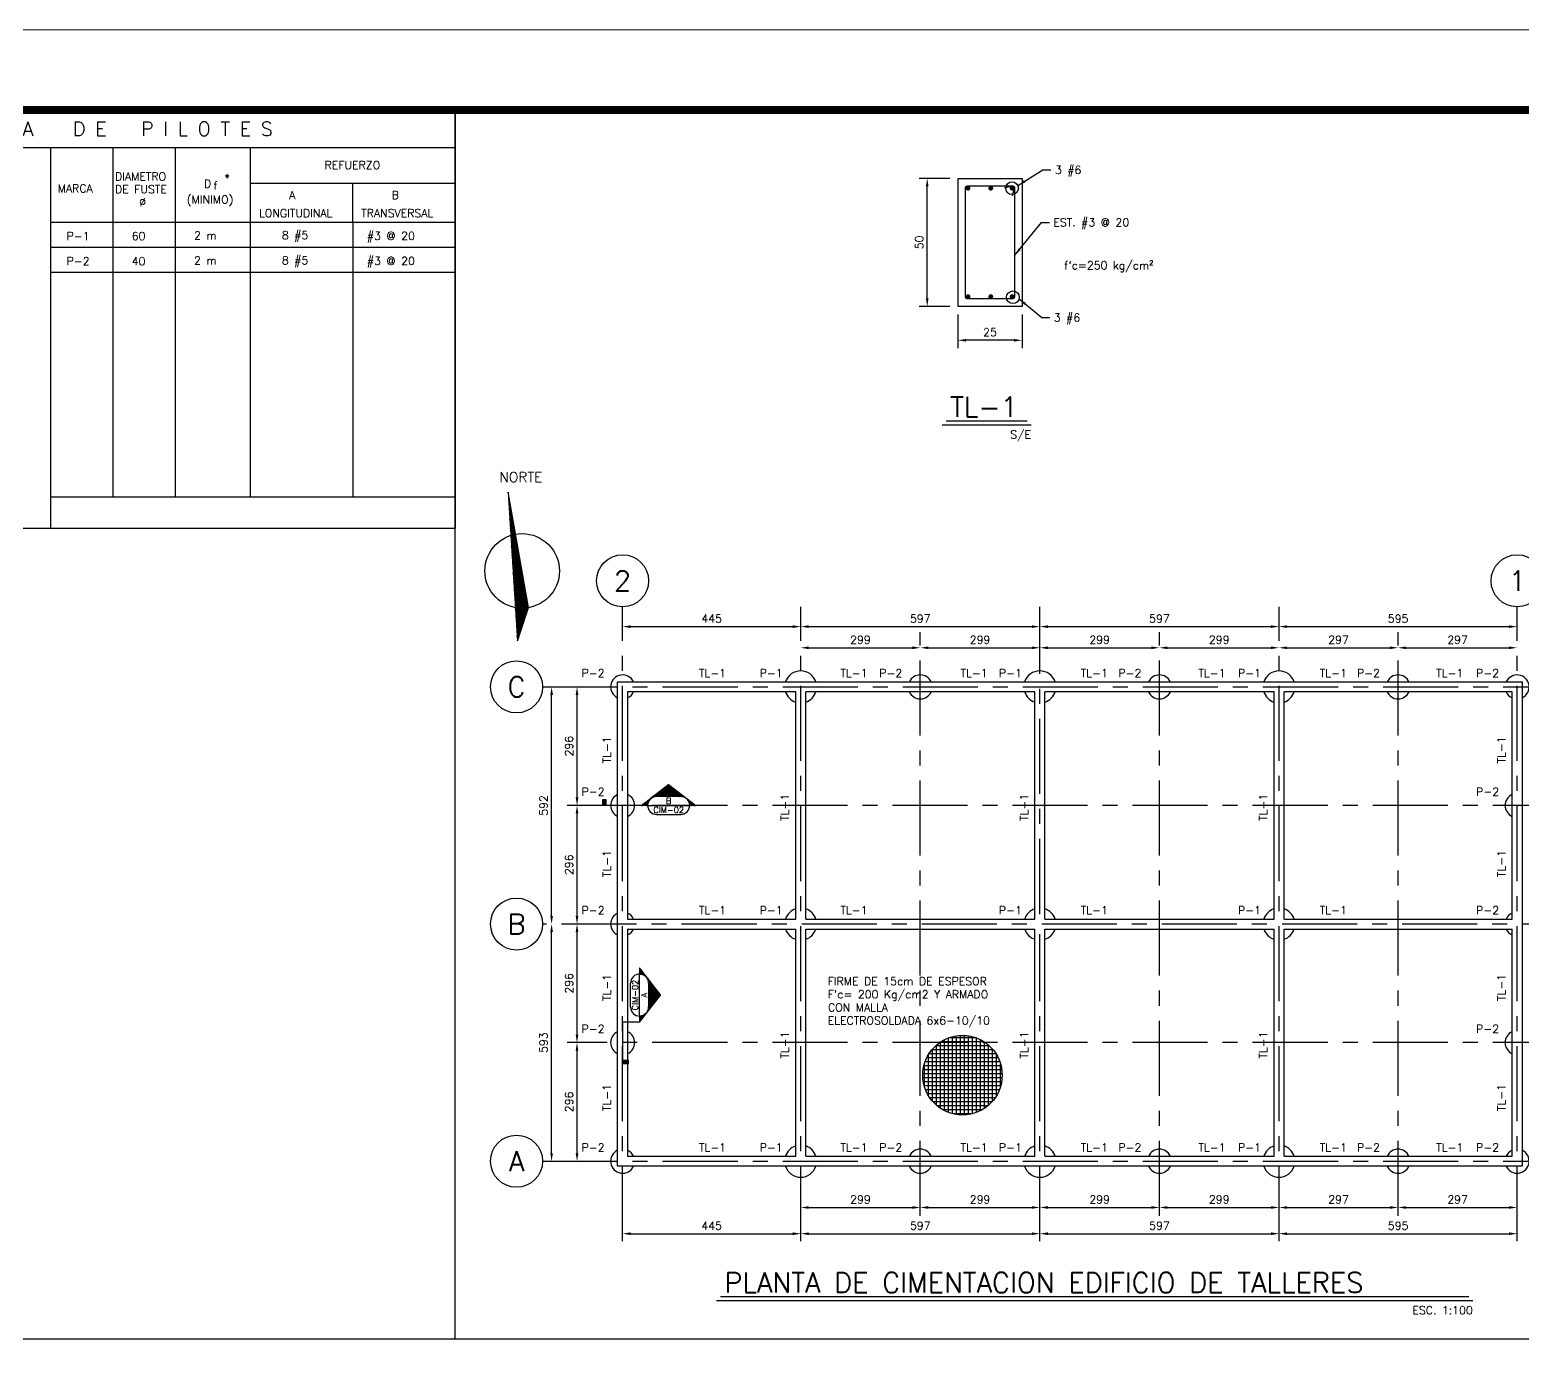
# Model space of a CAD drawing. Header units: inches. Extents: x 86960 to 403024, y -4000 to 57000.
# Drawn here: x 238325 to 275610, y 24164 to 57000 of the extents above; entities that cross this region are included whole.
import ezdxf
from ezdxf.enums import TextEntityAlignment as Align

# ---------------------------------------------------------------- set-up
doc = ezdxf.new("R2010")
doc.units = ezdxf.units.IN
doc.header["$LTSCALE"] = 1500
doc.header["$MEASUREMENT"] = 0
doc.linetypes.add('CENTER', pattern=[2, 1.25, -0.25, 0.25, -0.25])
doc.layers.get('Defpoints').update_dxf_attribs({"true_color": 0xffffff})
for name, color, linetype in [('1', 7, 'Continuous'), ('3', 3, 'Continuous'), ('4', 4, 'CENTER'), ('5', 7, 'Continuous'), ('6', 7, 'Continuous'), ('8', 1, 'Continuous')]:
    doc.layers.add(name, color=color, linetype=linetype)
doc.layers.add('cambios', color=242, linetype='Continuous', lineweight=60, true_color=0xe00631)
doc.styles.add('ROMANS', font='ROMANS.shx', dxfattribs={"height": 200})
doc.dimstyles.get("Standard").update_dxf_attribs({"dimtxt": 0.18, "dimasz": 0.18, "dimexe": 0.18, "dimexo": 0.0625, "dimgap": 0.09, "dimtad": 0, "dimtih": 1, "dimtoh": 1, "dimdec": 4, "dimzin": 0, "dimdsep": 46, "dimtxsty": 'Standard', "dimcen": 0.09, "dimadec": 0, "dimazin": 0, "dimtfac": 1, "dimtdec": 4, "dimtofl": 0, "dimtmove": 0, "dimatfit": 3, "dimfxl": 1, "dimtolj": 1, "dimtzin": 0, "dimarcsym": 0})

# ---------------------------------------------------------------- blocks, each defined once
blk = doc.blocks.new('*D124')
at = {"layer": '5', "color": 0, "lineweight": -2, "transparency": 16777216}
blk.add_line((253335, 42090), (257385, 42090), dxfattribs=at)
at = {"layer": '5', "color": 0, "transparency": 16777216}
for points in [[(253335, 42124), (253335, 42057), (253135, 42090)], [(257385, 42124), (257385, 42057), (257585, 42090)]]:
    blk.add_solid(points, dxfattribs=at)
at = {"layer": 'Defpoints', "color": 0, "transparency": 16777216}
for p in [(253135, 42090), (257585, 42090), (257585, 42090)]:
    blk.add_point(p, dxfattribs=at)
at = {"layer": '5', "color": 0, "transparency": 16777216, "insert": (255360, 42290), "char_height": 200, "attachment_point": 5, "style": 'ROMANS'}
blk.add_mtext('\\A1;445', dxfattribs=at)
blk = doc.blocks.new('*D125')
at = {"layer": '5', "color": 0, "lineweight": -2, "transparency": 16777216}
blk.add_line((257785, 42090), (263360, 42090), dxfattribs=at)
at = {"layer": '5', "color": 0, "transparency": 16777216}
for points in [[(257785, 42124), (257785, 42057), (257585, 42090)], [(263360, 42124), (263360, 42057), (263560, 42090)]]:
    blk.add_solid(points, dxfattribs=at)
at = {"layer": 'Defpoints', "color": 0, "transparency": 16777216}
for p in [(257585, 42090), (263560, 42090), (263560, 42090)]:
    blk.add_point(p, dxfattribs=at)
at = {"layer": '5', "color": 0, "transparency": 16777216, "insert": (260572, 42290), "char_height": 200, "attachment_point": 5, "style": 'ROMANS'}
blk.add_mtext('\\A1;597', dxfattribs=at)
blk = doc.blocks.new('*D126')
at = {"layer": '5', "color": 0, "lineweight": -2, "transparency": 16777216}
blk.add_line((263760, 42090), (269335, 42090), dxfattribs=at)
at = {"layer": '5', "color": 0, "transparency": 16777216}
for points in [[(263760, 42124), (263760, 42057), (263560, 42090)], [(269335, 42124), (269335, 42057), (269535, 42090)]]:
    blk.add_solid(points, dxfattribs=at)
at = {"layer": 'Defpoints', "color": 0, "transparency": 16777216}
for p in [(263560, 42090), (269535, 42090), (269535, 42090)]:
    blk.add_point(p, dxfattribs=at)
at = {"layer": '5', "color": 0, "transparency": 16777216, "insert": (266547, 42290), "char_height": 200, "attachment_point": 5, "style": 'ROMANS'}
blk.add_mtext('\\A1;597', dxfattribs=at)
blk = doc.blocks.new('*D127')
at = {"layer": '5', "color": 0, "lineweight": -2, "transparency": 16777216}
blk.add_line((269735, 42090), (275285, 42090), dxfattribs=at)
at = {"layer": '5', "color": 0, "transparency": 16777216}
for points in [[(269735, 42124), (269735, 42057), (269535, 42090)], [(275285, 42124), (275285, 42057), (275485, 42090)]]:
    blk.add_solid(points, dxfattribs=at)
at = {"layer": 'Defpoints', "color": 0, "transparency": 16777216}
for p in [(269535, 42090), (275485, 42090), (275485, 42090)]:
    blk.add_point(p, dxfattribs=at)
at = {"layer": '5', "color": 0, "transparency": 16777216, "insert": (272510, 42290), "char_height": 200, "attachment_point": 5, "style": 'ROMANS'}
blk.add_mtext('\\A1;595', dxfattribs=at)
blk = doc.blocks.new('*D130')
at = {"layer": '5', "color": 0, "lineweight": -2, "transparency": 16777216}
blk.add_line((253335, 26924), (257385, 26924), dxfattribs=at)
at = {"layer": '5', "color": 0, "transparency": 16777216}
for points in [[(253335, 26957), (253335, 26890), (253135, 26924)], [(257385, 26957), (257385, 26890), (257585, 26924)]]:
    blk.add_solid(points, dxfattribs=at)
at = {"layer": 'Defpoints', "color": 0, "transparency": 16777216}
for p in [(253135, 26924), (257585, 26924), (257585, 26924)]:
    blk.add_point(p, dxfattribs=at)
at = {"layer": '5', "color": 0, "transparency": 16777216, "insert": (255360, 27124), "char_height": 200, "attachment_point": 5, "style": 'ROMANS'}
blk.add_mtext('\\A1;445', dxfattribs=at)
blk = doc.blocks.new('*D131')
at = {"layer": '5', "color": 0, "lineweight": -2, "transparency": 16777216}
blk.add_line((257785, 26924), (263360, 26924), dxfattribs=at)
at = {"layer": '5', "color": 0, "transparency": 16777216}
for points in [[(257785, 26957), (257785, 26890), (257585, 26924)], [(263360, 26957), (263360, 26890), (263560, 26924)]]:
    blk.add_solid(points, dxfattribs=at)
at = {"layer": 'Defpoints', "color": 0, "transparency": 16777216}
for p in [(257585, 26924), (263560, 26924), (263560, 26924)]:
    blk.add_point(p, dxfattribs=at)
at = {"layer": '5', "color": 0, "transparency": 16777216, "insert": (260572, 27124), "char_height": 200, "attachment_point": 5, "style": 'ROMANS'}
blk.add_mtext('\\A1;597', dxfattribs=at)
blk = doc.blocks.new('*D132')
at = {"layer": '5', "color": 0, "lineweight": -2, "transparency": 16777216}
blk.add_line((263760, 26924), (269335, 26924), dxfattribs=at)
at = {"layer": '5', "color": 0, "transparency": 16777216}
for points in [[(263760, 26957), (263760, 26890), (263560, 26924)], [(269335, 26957), (269335, 26890), (269535, 26924)]]:
    blk.add_solid(points, dxfattribs=at)
at = {"layer": 'Defpoints', "color": 0, "transparency": 16777216}
for p in [(263560, 26924), (269535, 26924), (269535, 26924)]:
    blk.add_point(p, dxfattribs=at)
at = {"layer": '5', "color": 0, "transparency": 16777216, "insert": (266547, 27124), "char_height": 200, "attachment_point": 5, "style": 'ROMANS'}
blk.add_mtext('\\A1;597', dxfattribs=at)
blk = doc.blocks.new('*D133')
at = {"layer": '5', "color": 0, "lineweight": -2, "transparency": 16777216}
blk.add_line((269735, 26924), (275285, 26924), dxfattribs=at)
at = {"layer": '5', "color": 0, "transparency": 16777216}
for points in [[(269735, 26957), (269735, 26890), (269535, 26924)], [(275285, 26957), (275285, 26890), (275485, 26924)]]:
    blk.add_solid(points, dxfattribs=at)
at = {"layer": 'Defpoints', "color": 0, "transparency": 16777216}
for p in [(269535, 26924), (275485, 26924), (275485, 26924)]:
    blk.add_point(p, dxfattribs=at)
at = {"layer": '5', "color": 0, "transparency": 16777216, "insert": (272510, 27124), "char_height": 200, "attachment_point": 5, "style": 'ROMANS'}
blk.add_mtext('\\A1;595', dxfattribs=at)
blk = doc.blocks.new('*D134')
at = {"layer": '5', "color": 0, "lineweight": -2, "transparency": 16777216}
blk.add_line((251361, 28935), (251361, 34460), dxfattribs=at)
at = {"layer": '5', "color": 0, "transparency": 16777216}
for points in [[(251328, 34460), (251394, 34460), (251361, 34660)], [(251328, 28935), (251394, 28935), (251361, 28735)]]:
    blk.add_solid(points, dxfattribs=at)
at = {"layer": 'Defpoints', "color": 0, "transparency": 16777216}
for p in [(251361, 34660), (251361, 34660), (251361, 28735)]:
    blk.add_point(p, dxfattribs=at)
at = {"layer": '5', "color": 0, "transparency": 16777216, "insert": (251161, 31697), "char_height": 200, "attachment_point": 5, "rotation": 90, "style": 'ROMANS'}
blk.add_mtext('\\A1;593', dxfattribs=at)
blk = doc.blocks.new('*D135')
at = {"layer": '5', "color": 0, "lineweight": -2, "transparency": 16777216}
blk.add_line((251361, 34860), (251361, 40385), dxfattribs=at)
at = {"layer": '5', "color": 0, "transparency": 16777216}
for points in [[(251328, 40385), (251394, 40385), (251361, 40585)], [(251328, 34860), (251394, 34860), (251361, 34660)]]:
    blk.add_solid(points, dxfattribs=at)
at = {"layer": 'Defpoints', "color": 0, "transparency": 16777216}
for p in [(251361, 40585), (251361, 40585), (251361, 34660)]:
    blk.add_point(p, dxfattribs=at)
at = {"layer": '5', "color": 0, "transparency": 16777216, "insert": (251161, 37622), "char_height": 200, "attachment_point": 5, "rotation": 90, "style": 'ROMANS'}
blk.add_mtext('\\A1;592', dxfattribs=at)
blk = doc.blocks.new('*D136')
at = {"layer": '5', "color": 0, "lineweight": -2, "transparency": 16777216}
blk.add_line((251996, 28935), (251996, 31497), dxfattribs=at)
at = {"layer": '5', "color": 0, "transparency": 16777216}
for points in [[(251962, 31497), (252029, 31497), (251996, 31697)], [(251962, 28935), (252029, 28935), (251996, 28735)]]:
    blk.add_solid(points, dxfattribs=at)
at = {"layer": 'Defpoints', "color": 0, "transparency": 16777216}
for p in [(251996, 31697), (251996, 31697), (251996, 28735)]:
    blk.add_point(p, dxfattribs=at)
at = {"layer": '5', "color": 0, "transparency": 16777216, "insert": (251796, 30216), "char_height": 200, "attachment_point": 5, "rotation": 90, "style": 'ROMANS'}
blk.add_mtext('\\A1;296', dxfattribs=at)
blk = doc.blocks.new('*D137')
at = {"layer": '5', "color": 0, "lineweight": -2, "transparency": 16777216}
blk.add_line((251996, 31897), (251996, 34460), dxfattribs=at)
at = {"layer": '5', "color": 0, "transparency": 16777216}
for points in [[(251962, 34460), (252029, 34460), (251996, 34660)], [(251962, 31897), (252029, 31897), (251996, 31697)]]:
    blk.add_solid(points, dxfattribs=at)
at = {"layer": 'Defpoints', "color": 0, "transparency": 16777216}
for p in [(251996, 34660), (251996, 34660), (251996, 31697)]:
    blk.add_point(p, dxfattribs=at)
at = {"layer": '5', "color": 0, "transparency": 16777216, "insert": (251796, 33179), "char_height": 200, "attachment_point": 5, "rotation": 90, "style": 'ROMANS'}
blk.add_mtext('\\A1;296', dxfattribs=at)
blk = doc.blocks.new('*D138')
at = {"layer": '5', "color": 0, "lineweight": -2, "transparency": 16777216}
blk.add_line((251996, 34860), (251996, 37422), dxfattribs=at)
at = {"layer": '5', "color": 0, "transparency": 16777216}
for points in [[(251962, 37422), (252029, 37422), (251996, 37622)], [(251962, 34860), (252029, 34860), (251996, 34660)]]:
    blk.add_solid(points, dxfattribs=at)
at = {"layer": 'Defpoints', "color": 0, "transparency": 16777216}
for p in [(251996, 37622), (251996, 37622), (251996, 34660)]:
    blk.add_point(p, dxfattribs=at)
at = {"layer": '5', "color": 0, "transparency": 16777216, "insert": (251796, 36141), "char_height": 200, "attachment_point": 5, "rotation": 90, "style": 'ROMANS'}
blk.add_mtext('\\A1;296', dxfattribs=at)
blk = doc.blocks.new('*D139')
at = {"layer": '5', "color": 0, "lineweight": -2, "transparency": 16777216}
blk.add_line((251996, 37822), (251996, 40385), dxfattribs=at)
at = {"layer": '5', "color": 0, "transparency": 16777216}
for points in [[(251962, 40385), (252029, 40385), (251996, 40585)], [(251962, 37822), (252029, 37822), (251996, 37622)]]:
    blk.add_solid(points, dxfattribs=at)
at = {"layer": 'Defpoints', "color": 0, "transparency": 16777216}
for p in [(251996, 40585), (251996, 40585), (251996, 37622)]:
    blk.add_point(p, dxfattribs=at)
at = {"layer": '5', "color": 0, "transparency": 16777216, "insert": (251796, 39104), "char_height": 200, "attachment_point": 5, "rotation": 90, "style": 'ROMANS'}
blk.add_mtext('\\A1;296', dxfattribs=at)
blk = doc.blocks.new('*D144')
at = {"layer": '5', "color": 0, "lineweight": -2, "transparency": 16777216}
blk.add_line((257785, 41562), (260372, 41562), dxfattribs=at)
at = {"layer": '5', "color": 0, "transparency": 16777216}
for points in [[(257785, 41595), (257785, 41529), (257585, 41562)], [(260372, 41595), (260372, 41529), (260572, 41562)]]:
    blk.add_solid(points, dxfattribs=at)
at = {"layer": 'Defpoints', "color": 0, "transparency": 16777216}
for p in [(257585, 41562), (260572, 41562), (260572, 41562)]:
    blk.add_point(p, dxfattribs=at)
at = {"layer": '5', "color": 0, "transparency": 16777216, "insert": (259078, 41762), "char_height": 200, "attachment_point": 5, "style": 'ROMANS'}
blk.add_mtext('\\A1;299', dxfattribs=at)
blk = doc.blocks.new('*D145')
at = {"layer": '5', "color": 0, "lineweight": -2, "transparency": 16777216}
blk.add_line((260772, 41562), (263360, 41562), dxfattribs=at)
at = {"layer": '5', "color": 0, "transparency": 16777216}
for points in [[(260772, 41595), (260772, 41529), (260572, 41562)], [(263360, 41595), (263360, 41529), (263560, 41562)]]:
    blk.add_solid(points, dxfattribs=at)
at = {"layer": 'Defpoints', "color": 0, "transparency": 16777216}
for p in [(260572, 41562), (263560, 41562), (263560, 41562)]:
    blk.add_point(p, dxfattribs=at)
at = {"layer": '5', "color": 0, "transparency": 16777216, "insert": (262066, 41762), "char_height": 200, "attachment_point": 5, "style": 'ROMANS'}
blk.add_mtext('\\A1;299', dxfattribs=at)
blk = doc.blocks.new('*D146')
at = {"layer": '5', "color": 0, "lineweight": -2, "transparency": 16777216}
blk.add_line((263760, 41562), (266347, 41562), dxfattribs=at)
at = {"layer": '5', "color": 0, "transparency": 16777216}
for points in [[(263760, 41595), (263760, 41529), (263560, 41562)], [(266347, 41595), (266347, 41529), (266547, 41562)]]:
    blk.add_solid(points, dxfattribs=at)
at = {"layer": 'Defpoints', "color": 0, "transparency": 16777216}
for p in [(263560, 41562), (266547, 41562), (266547, 41562)]:
    blk.add_point(p, dxfattribs=at)
at = {"layer": '5', "color": 0, "transparency": 16777216, "insert": (265053, 41762), "char_height": 200, "attachment_point": 5, "style": 'ROMANS'}
blk.add_mtext('\\A1;299', dxfattribs=at)
blk = doc.blocks.new('*D147')
at = {"layer": '5', "color": 0, "lineweight": -2, "transparency": 16777216}
blk.add_line((266747, 41562), (269335, 41562), dxfattribs=at)
at = {"layer": '5', "color": 0, "transparency": 16777216}
for points in [[(266747, 41595), (266747, 41529), (266547, 41562)], [(269335, 41595), (269335, 41529), (269535, 41562)]]:
    blk.add_solid(points, dxfattribs=at)
at = {"layer": 'Defpoints', "color": 0, "transparency": 16777216}
for p in [(266547, 41562), (269535, 41562), (269535, 41562)]:
    blk.add_point(p, dxfattribs=at)
at = {"layer": '5', "color": 0, "transparency": 16777216, "insert": (268041, 41762), "char_height": 200, "attachment_point": 5, "style": 'ROMANS'}
blk.add_mtext('\\A1;299', dxfattribs=at)
blk = doc.blocks.new('*D148')
at = {"layer": '5', "color": 0, "lineweight": -2, "transparency": 16777216}
blk.add_line((269735, 41562), (272310, 41562), dxfattribs=at)
at = {"layer": '5', "color": 0, "transparency": 16777216}
for points in [[(269735, 41595), (269735, 41529), (269535, 41562)], [(272310, 41595), (272310, 41529), (272510, 41562)]]:
    blk.add_solid(points, dxfattribs=at)
at = {"layer": 'Defpoints', "color": 0, "transparency": 16777216}
for p in [(269535, 41562), (272510, 41562), (272510, 41562)]:
    blk.add_point(p, dxfattribs=at)
at = {"layer": '5', "color": 0, "transparency": 16777216, "insert": (271022, 41762), "char_height": 200, "attachment_point": 5, "style": 'ROMANS'}
blk.add_mtext('\\A1;297', dxfattribs=at)
blk = doc.blocks.new('*D149')
at = {"layer": '5', "color": 0, "lineweight": -2, "transparency": 16777216}
blk.add_line((272710, 41562), (275285, 41562), dxfattribs=at)
at = {"layer": '5', "color": 0, "transparency": 16777216}
for points in [[(272710, 41595), (272710, 41529), (272510, 41562)], [(275285, 41595), (275285, 41529), (275485, 41562)]]:
    blk.add_solid(points, dxfattribs=at)
at = {"layer": 'Defpoints', "color": 0, "transparency": 16777216}
for p in [(272510, 41562), (275485, 41562), (275485, 41562)]:
    blk.add_point(p, dxfattribs=at)
at = {"layer": '5', "color": 0, "transparency": 16777216, "insert": (273997, 41762), "char_height": 200, "attachment_point": 5, "style": 'ROMANS'}
blk.add_mtext('\\A1;297', dxfattribs=at)
blk = doc.blocks.new('*D150')
at = {"layer": '5', "color": 0, "lineweight": -2, "transparency": 16777216}
blk.add_line((257785, 27579), (260372, 27579), dxfattribs=at)
at = {"layer": '5', "color": 0, "transparency": 16777216}
for points in [[(257785, 27612), (257785, 27545), (257585, 27579)], [(260372, 27612), (260372, 27545), (260572, 27579)]]:
    blk.add_solid(points, dxfattribs=at)
at = {"layer": 'Defpoints', "color": 0, "transparency": 16777216}
for p in [(257585, 27579), (260572, 27579), (260572, 27579)]:
    blk.add_point(p, dxfattribs=at)
at = {"layer": '5', "color": 0, "transparency": 16777216, "insert": (259078, 27779), "char_height": 200, "attachment_point": 5, "style": 'ROMANS'}
blk.add_mtext('\\A1;299', dxfattribs=at)
blk = doc.blocks.new('*D151')
at = {"layer": '5', "color": 0, "lineweight": -2, "transparency": 16777216}
blk.add_line((260772, 27579), (263360, 27579), dxfattribs=at)
at = {"layer": '5', "color": 0, "transparency": 16777216}
for points in [[(260772, 27612), (260772, 27545), (260572, 27579)], [(263360, 27612), (263360, 27545), (263560, 27579)]]:
    blk.add_solid(points, dxfattribs=at)
at = {"layer": 'Defpoints', "color": 0, "transparency": 16777216}
for p in [(260572, 27579), (263560, 27579), (263560, 27579)]:
    blk.add_point(p, dxfattribs=at)
at = {"layer": '5', "color": 0, "transparency": 16777216, "insert": (262066, 27779), "char_height": 200, "attachment_point": 5, "style": 'ROMANS'}
blk.add_mtext('\\A1;299', dxfattribs=at)
blk = doc.blocks.new('*D152')
at = {"layer": '5', "color": 0, "lineweight": -2, "transparency": 16777216}
blk.add_line((263760, 27579), (266347, 27579), dxfattribs=at)
at = {"layer": '5', "color": 0, "transparency": 16777216}
for points in [[(263760, 27612), (263760, 27545), (263560, 27579)], [(266347, 27612), (266347, 27545), (266547, 27579)]]:
    blk.add_solid(points, dxfattribs=at)
at = {"layer": 'Defpoints', "color": 0, "transparency": 16777216}
for p in [(263560, 27579), (266547, 27579), (266547, 27579)]:
    blk.add_point(p, dxfattribs=at)
at = {"layer": '5', "color": 0, "transparency": 16777216, "insert": (265053, 27779), "char_height": 200, "attachment_point": 5, "style": 'ROMANS'}
blk.add_mtext('\\A1;299', dxfattribs=at)
blk = doc.blocks.new('*D153')
at = {"layer": '5', "color": 0, "lineweight": -2, "transparency": 16777216}
blk.add_line((266747, 27579), (269335, 27579), dxfattribs=at)
at = {"layer": '5', "color": 0, "transparency": 16777216}
for points in [[(266747, 27612), (266747, 27545), (266547, 27579)], [(269335, 27612), (269335, 27545), (269535, 27579)]]:
    blk.add_solid(points, dxfattribs=at)
at = {"layer": 'Defpoints', "color": 0, "transparency": 16777216}
for p in [(266547, 27579), (269535, 27579), (269535, 27579)]:
    blk.add_point(p, dxfattribs=at)
at = {"layer": '5', "color": 0, "transparency": 16777216, "insert": (268041, 27779), "char_height": 200, "attachment_point": 5, "style": 'ROMANS'}
blk.add_mtext('\\A1;299', dxfattribs=at)
blk = doc.blocks.new('*D154')
at = {"layer": '5', "color": 0, "lineweight": -2, "transparency": 16777216}
blk.add_line((269735, 27579), (272310, 27579), dxfattribs=at)
at = {"layer": '5', "color": 0, "transparency": 16777216}
for points in [[(269735, 27612), (269735, 27545), (269535, 27579)], [(272310, 27612), (272310, 27545), (272510, 27579)]]:
    blk.add_solid(points, dxfattribs=at)
at = {"layer": 'Defpoints', "color": 0, "transparency": 16777216}
for p in [(269535, 27579), (272510, 27579), (272510, 27579)]:
    blk.add_point(p, dxfattribs=at)
at = {"layer": '5', "color": 0, "transparency": 16777216, "insert": (271022, 27779), "char_height": 200, "attachment_point": 5, "style": 'ROMANS'}
blk.add_mtext('\\A1;297', dxfattribs=at)
blk = doc.blocks.new('*D155')
at = {"layer": '5', "color": 0, "lineweight": -2, "transparency": 16777216}
blk.add_line((272710, 27579), (275285, 27579), dxfattribs=at)
at = {"layer": '5', "color": 0, "transparency": 16777216}
for points in [[(272710, 27612), (272710, 27545), (272510, 27579)], [(275285, 27612), (275285, 27545), (275485, 27579)]]:
    blk.add_solid(points, dxfattribs=at)
at = {"layer": 'Defpoints', "color": 0, "transparency": 16777216}
for p in [(272510, 27579), (275485, 27579), (275485, 27579)]:
    blk.add_point(p, dxfattribs=at)
at = {"layer": '5', "color": 0, "transparency": 16777216, "insert": (273997, 27779), "char_height": 200, "attachment_point": 5, "style": 'ROMANS'}
blk.add_mtext('\\A1;297', dxfattribs=at)
blk = doc.blocks.new('*X70')
at = {"color": 0}
for p, q in [((29683, 27986), (29906, 28209)), ((29693, 27978), (29994, 28279)), ((29002, 27358), (29643, 27999)), ((29009, 27348), (29664, 28003)), ((29017, 27338), (29674, 27995)), ((29026, 27329), (29683, 27986)), ((29034, 27319), (29693, 27978)), ((29664, 28003), (29730, 28069)), ((29674, 27995), (29818, 28139)), ((28980, 27389), (29379, 27788)), ((28987, 27378), (29467, 27858)), ((28994, 27368), (29555, 27928)), ((28966, 27411), (29204, 27648)), ((28973, 27400), (29291, 27718)), ((28715, 27212), (28940, 27437)), ((28740, 27220), (28954, 27434)), ((28765, 27228), (28960, 27422)), ((28791, 27235), (28966, 27411)), ((28954, 27434), (29028, 27508)), ((28960, 27422), (29116, 27578)), ((28639, 27190), (28677, 27227)), ((28664, 27197), (28764, 27297)), ((28690, 27205), (28852, 27367)), ((28816, 27243), (28973, 27400)), ((28841, 27250), (28980, 27389)), ((28867, 27258), (28987, 27378)), ((28892, 27265), (28994, 27368)), ((28917, 27273), (29002, 27358)), ((28942, 27281), (29009, 27348)), ((28968, 27288), (29017, 27338)), ((28993, 27296), (29026, 27329)), ((29018, 27303), (29034, 27319))]:
    blk.add_line(p, q, dxfattribs=at)
blk = doc.blocks.new('*D156')
at = {"layer": '5', "color": 0, "lineweight": -2, "transparency": 16777216}
for p, q in [((261514, 49890), (261514, 49045)), ((263114, 49890), (263114, 49045)), ((262914, 49245), (261714, 49245))]:
    blk.add_line(p, q, dxfattribs=at)
at = {"layer": '5', "color": 0, "transparency": 16777216}
for points in [[(261714, 49278), (261714, 49211), (261514, 49245)], [(262914, 49278), (262914, 49211), (263114, 49245)]]:
    blk.add_solid(points, dxfattribs=at)
at = {"layer": 'Defpoints', "color": 0, "transparency": 16777216}
for p in [(261514, 50090), (263114, 50090), (261514, 49245)]:
    blk.add_point(p, dxfattribs=at)
at = {"layer": '5', "color": 0, "transparency": 16777216, "insert": (262314, 49445), "char_height": 200, "attachment_point": 5, "style": 'ROMANS'}
blk.add_mtext('\\A1;25', dxfattribs=at)
blk = doc.blocks.new('*D157')
at = {"layer": '5', "color": 0, "lineweight": -2, "transparency": 16777216}
for p, q in [((261314, 53290), (260546, 53290)), ((260746, 50290), (260746, 53090)), ((261314, 50090), (260546, 50090))]:
    blk.add_line(p, q, dxfattribs=at)
at = {"layer": '5', "color": 0, "transparency": 16777216}
for points in [[(260712, 53090), (260779, 53090), (260746, 53290)], [(260712, 50290), (260779, 50290), (260746, 50090)]]:
    blk.add_solid(points, dxfattribs=at)
at = {"layer": 'Defpoints', "color": 0, "transparency": 16777216}
for p in [(260746, 53290), (261514, 53290), (261514, 50090)]:
    blk.add_point(p, dxfattribs=at)
at = {"layer": '5', "color": 0, "transparency": 16777216, "insert": (260546, 51690), "char_height": 200, "attachment_point": 5, "rotation": 90, "style": 'ROMANS'}
blk.add_mtext('\\A1;50', dxfattribs=at)

msp = doc.modelspace()

# ---------------------------------------------------------------- hatches: boundary and pattern name
at = {"layer": '6'}
h = msp.add_hatch(dxfattribs=at)
h.set_pattern_fill('ANSI31', color=256, scale=2, style=0)
h.set_pattern_definition([(45, (242662.9274, 140.20248), (-0.1767766953, 0.1767766953), [])])
edge = h.paths.add_edge_path()
edge.add_line((254585.47, 37847.38), (253985.47, 37847.38))
edge.add_arc((253985.47, 37622.38), 225, 90, 180)
edge.add_line((253760.47, 37622.38), (253610.47, 37622.38))
edge.add_line((253610.47, 37622.38), (254285.47, 38147.38))
edge.add_line((254285.47, 38147.38), (254960.47, 37622.38))
edge.add_line((254960.47, 37622.38), (254810.47, 37622.38))
edge.add_arc((254585.47, 37622.38), 225, 0, 90)
h = msp.add_hatch(dxfattribs=at)
h.set_pattern_fill('ANSI31', color=256, scale=2, style=0)
h.set_pattern_definition([(135, (263861.96994, -15283.8605), (0.1767766953, 0.1767766953), [])])
edge = h.paths.add_edge_path()
edge.add_line((253784.16, 33184.25), (253784.16, 32584.25))
edge.add_arc((253559.16, 32584.25), 225, 270, 360, ccw=False)
edge.add_line((253559.16, 32359.25), (253559.16, 32209.25))
edge.add_line((253559.16, 32209.25), (254084.16, 32884.25))
edge.add_line((254084.16, 32884.25), (253559.16, 33559.25))
edge.add_line((253559.16, 33559.25), (253559.16, 33409.25))
edge.add_arc((253559.16, 33184.25), 225, 0, 90, ccw=False)

# ---------------------------------------------------------------- linework, layer by layer
at = {"const_width": 198}
msp.add_lwpolyline([(205453.68, -1999.97), (292453.68, -1999.97), (292453.68, 55000.03), (205453.68, 55000.03)], close=True, dxfattribs=at)
at = {"layer": '1', "color": 6}
for p, q in [((248953.68, 24298.34), (248953.68, 55000.03)), ((205453.68, 24298.34), (292347.21, 24298.34))]:
    msp.add_line(p, q, dxfattribs=at)
at = {"layer": '3'}
for p, q in [((253009.63, 40709.88), (275609.63, 40709.88)), ((253009.63, 28609.88), (253009.63, 40709.88)), ((275609.63, 40709.88), (275609.63, 28609.88)), ((253259.63, 40459.88), (253259.63, 34784.88)), ((257459.63, 40459.88), (253259.63, 40459.88)), ((257459.63, 34784.88), (257459.63, 40459.88)), ((257709.63, 34784.88), (257709.63, 40459.88)), ((263434.63, 40459.88), (257709.63, 40459.88)), ((263434.63, 34784.88), (263434.63, 40459.88)), ((263684.63, 34784.88), (263684.63, 40459.88)), ((269409.63, 40459.88), (263684.63, 40459.88)), ((269409.63, 34784.88), (269409.63, 40459.88)), ((269659.63, 34784.88), (269659.63, 40459.88)), ((275359.63, 40459.88), (269659.63, 40459.88)), ((275359.63, 34784.88), (275359.63, 40459.88)), ((253259.63, 34784.88), (257459.63, 34784.88)), ((257709.63, 34784.88), (263434.63, 34784.88)), ((263684.63, 34784.88), (269409.63, 34784.88)), ((269659.63, 34784.88), (275359.63, 34784.88)), ((253259.63, 34534.88), (253259.63, 28859.88)), ((253259.63, 34534.88), (257459.63, 34534.88)), ((257459.63, 28859.88), (257459.63, 34534.88)), ((257709.63, 28859.88), (257709.63, 34534.88)), ((257709.63, 34534.88), (263434.63, 34534.88)), ((263434.63, 28859.88), (263434.63, 34534.88)), ((263684.63, 28859.88), (263684.63, 34534.88)), ((263684.63, 34534.88), (269409.63, 34534.88)), ((269409.63, 28859.88), (269409.63, 34534.88)), ((269659.63, 28859.88), (269659.63, 34534.88)), ((269659.63, 34534.88), (275359.63, 34534.88)), ((275359.63, 28859.88), (275359.63, 34534.88)), ((253259.63, 28859.88), (257459.63, 28859.88)), ((257709.63, 28859.88), (263434.63, 28859.88)), ((263684.63, 28859.88), (269409.63, 28859.88)), ((269659.63, 28859.88), (275359.63, 28859.88)), ((275609.63, 28609.88), (253009.63, 28609.88))]:
    msp.add_line(p, q, dxfattribs=at)
msp.add_lwpolyline([(263114.49, 53289.52), (263114.49, 50089.52), (261514.49, 50089.52), (261514.49, 53289.52), (263114.49, 53289.52)], dxfattribs=at)
for centre, radius, start, end in [((253134.63, 40584.88), 300, 24.62432, 245.375682), ((257584.63, 40584.88), 400, 18.209958, 161.790042), ((260572.13, 40584.88), 300, 24.62432, 155.37568), ((263559.63, 40584.88), 400, 18.209958, 161.790042), ((266547.13, 40584.88), 300, 24.62432, 155.37568), ((269534.63, 40584.88), 400, 18.209958, 161.790042), ((272509.63, 40584.88), 300, 24.62432, 155.37568), ((275484.63, 40584.88), 300, 294.624318, 155.37568), ((253134.63, 40584.88), 300, 294.624318, 335.375684), ((257584.63, 40584.88), 400, 198.209955, 251.790043), ((257584.63, 40584.88), 400, 288.209957, 341.790045), ((260572.13, 40584.88), 300, 204.624316, 335.375684), ((263559.63, 40584.88), 400, 198.209955, 251.790043), ((263559.63, 40584.88), 400, 288.209957, 341.790045), ((266547.13, 40584.88), 300, 204.624316, 335.375684), ((269534.63, 40584.88), 400, 198.209955, 251.790043), ((269534.63, 40584.88), 400, 288.209957, 341.790045), ((272509.63, 40584.88), 300, 204.624316, 335.375684), ((275484.63, 40584.88), 300, 204.624316, 245.375682), ((253134.63, 37622.38), 300, 114.624318, 245.375682), ((253134.63, 37622.38), 300, 294.624318, 65.375682), ((275484.63, 37622.38), 300, 114.624318, 245.375682), ((253134.63, 34659.88), 300, 114.624318, 245.375682), ((253134.63, 34659.88), 300, 24.62432, 65.375682), ((257584.63, 34659.88), 400, 108.209957, 161.790042), ((257584.63, 34659.88), 400, 18.209958, 71.790043), ((263559.63, 34659.88), 400, 108.209957, 161.790042), ((263559.63, 34659.88), 400, 18.209958, 71.790043), ((269534.63, 34659.88), 400, 108.209957, 161.790042), ((269534.63, 34659.88), 400, 18.209958, 71.790043), ((275484.63, 34659.88), 300, 114.624318, 155.37568), ((253134.63, 34659.88), 300, 294.624318, 335.37568), ((257584.63, 34659.88), 400, 198.209958, 251.790043), ((257584.63, 34659.88), 400, 288.209957, 341.790042), ((263559.63, 34659.88), 400, 198.209958, 251.790043), ((263559.63, 34659.88), 400, 288.209957, 341.790042), ((269534.63, 34659.88), 400, 198.209958, 251.790043), ((269534.63, 34659.88), 400, 288.209957, 341.790042), ((275484.63, 34659.88), 300, 204.62432, 245.375682), ((253134.63, 31697.38), 300, 114.624318, 245.375682), ((253134.63, 31697.38), 300, 114.624318, 245.375682), ((253134.63, 31697.38), 300, 294.624318, 65.375682), ((275484.63, 31697.38), 300, 114.624318, 245.375682), ((257584.63, 28734.88), 400, 108.209957, 161.790042), ((257584.63, 28734.88), 400, 18.209958, 71.790043), ((263559.63, 28734.88), 400, 108.209957, 161.790042), ((263559.63, 28734.88), 400, 18.209958, 71.790043), ((269534.63, 28734.88), 400, 108.209957, 161.790042), ((269534.63, 28734.88), 400, 18.209958, 71.790043), ((253134.63, 28734.88), 300, 114.624318, 335.37568), ((253134.63, 28734.88), 300, 24.62432, 65.375682), ((260572.13, 28734.88), 300, 24.62432, 155.37568), ((266547.13, 28734.88), 300, 24.62432, 155.37568), ((272509.63, 28734.88), 300, 24.62432, 155.37568), ((275484.63, 28734.88), 300, 114.624318, 155.37568), ((275484.63, 28734.88), 300, 204.62432, 65.375682), ((257584.63, 28734.88), 400, 198.209958, 341.790042), ((260572.13, 28734.88), 300, 204.62432, 335.37568), ((263559.63, 28734.88), 400, 198.209958, 341.790042), ((266547.13, 28734.88), 300, 204.62432, 335.37568), ((269534.63, 28734.88), 400, 198.209958, 341.790042), ((272509.63, 28734.88), 300, 204.62432, 335.37568)]:
    msp.add_arc(centre, radius, start, end, dxfattribs=at)
at = {"layer": '4'}
for p, q in [((253134.63, 26734.88), (253134.63, 42584.88)), ((257584.63, 26734.88), (257584.63, 42584.88)), ((263559.63, 34909.88), (263559.63, 42584.88)), ((269534.63, 26734.88), (269534.63, 42584.88)), ((275484.63, 26734.88), (275484.63, 42584.88)), ((260572.13, 27370.48), (260572.13, 41949.27)), ((266547.13, 27370.48), (266547.13, 41949.27)), ((272509.63, 27370.48), (272509.63, 41949.27)), ((251134.63, 40584.88), (277484.63, 40584.88)), ((276751.39, 37622.38), (251753.35, 37622.38)), ((277484.63, 34659.88), (251134.63, 34659.88)), ((263559.63, 26734.88), (263559.63, 34409.88)), ((276751.39, 31697.38), (251753.35, 31697.38)), ((251134.63, 28734.88), (277484.63, 28734.88))]:
    msp.add_line(p, q, dxfattribs=at)
at = {"layer": '4', "color": 2, "linetype": 'Continuous'}
for centre in [(253134.63, 43234.88), (275484.63, 43234.88), (250484.63, 40584.88), (250484.63, 34659.88), (250484.63, 28734.88)]:
    msp.add_circle(centre, 650, dxfattribs=at)
at = {"layer": '6', "color": 3}
for p, q in [((233122.41, 55000.03), (248953.68, 55000.03)), ((233122.41, 54064.03), (248953.68, 54064.03)), ((238839.01, 54064.03), (238839.01, 44553.26))]:
    msp.add_line(p, q, dxfattribs=at)
at = {"layer": '6', "color": 1}
for p, q in [((248953.68, 55000.03), (248953.68, 44553.26)), ((240399.01, 54064.03), (240399.01, 52192.03)), ((241959.01, 54064.03), (241959.01, 52192.03)), ((241959.01, 54064.03), (241959.01, 52192.03)), ((243831.01, 54064.03), (243831.01, 52192.03)), ((241959.01, 53173.36), (241959.01, 53173.36)), ((243831.01, 53173.36), (248953.68, 53173.36)), ((246392.35, 52192.03), (246392.35, 53173.36)), ((238839.01, 52192.03), (241959.01, 52192.03)), ((240399.01, 52192.03), (240399.01, 45336.15)), ((241959.01, 52192.03), (243831.01, 52192.03)), ((241959.01, 52192.03), (241959.01, 45336.15)), ((241959.01, 52192.03), (241959.01, 52192.03)), ((243831.01, 52192.03), (248953.68, 52192.03)), ((243831.01, 52192.03), (243831.01, 45336.15)), ((246392.35, 52192.03), (246392.35, 45336.15)), ((238839.01, 51568.03), (248953.68, 51568.03)), ((238839.01, 50944.03), (248953.68, 50944.03)), ((238839.01, 45336.15), (248953.68, 45336.15))]:
    msp.add_line(p, q, dxfattribs=at)
at = {"layer": '6'}
for p, q in [((263636.78, 53499.74), (263836.78, 53499.74)), ((263596.77, 52190.38), (263796.77, 52190.38)), ((263606.77, 49811.54), (263806.77, 49811.54)), ((261118.06, 47128.88), (263341.56, 47128.88)), ((250277.38, 45451.6), (250512.18, 41734.93)), ((250786.44, 42564.56), (250277.38, 45451.6)), ((250512.18, 41734.93), (250786.44, 42564.56)), ((252644, 37622.38), (252644, 37772.38)), ((252644, 37772.38), (252719, 37772.38)), ((252719, 37772.38), (252719, 37622.38)), ((254585.47, 37847.38), (253985.47, 37847.38)), ((253610.47, 37622.38), (252644, 37622.38)), ((253760.47, 37622.38), (253610.47, 37622.38)), ((253760.47, 37622.38), (254810.47, 37622.38)), ((253985.47, 37397.38), (254585.47, 37397.38)), ((253334.16, 32584.25), (253334.16, 33184.25)), ((253559.16, 32359.25), (253559.16, 33409.25)), ((253784.16, 33184.25), (253784.16, 32584.25)), ((253128.51, 32209.25), (253128.51, 31178.89)), ((253559.16, 32209.25), (253128.51, 32209.25)), ((253559.16, 32359.25), (253559.16, 32209.25)), ((261077.71, 30056.07), (261077.71, 31712.16)), ((262170.38, 31714.37), (261081.06, 31714.37)), ((261177.71, 29997.97), (261177.71, 31770.27)), ((261277.71, 29954.14), (261277.71, 31814.1)), ((261973, 31814.37), (261278.44, 31814.37)), ((261377.71, 29922.63), (261377.71, 31845.61)), ((261477.71, 29902.25), (261477.71, 31865.99)), ((261577.71, 29892.32), (261577.71, 31875.92)), ((261677.71, 29892.52), (261677.71, 31875.72)), ((261777.71, 29902.86), (261777.71, 31865.38)), ((261877.71, 29923.66), (261877.71, 31844.57)), ((261977.71, 29955.64), (261977.71, 31812.6)), ((262077.71, 29999.99), (262077.71, 31768.24)), ((262177.71, 30058.72), (262177.71, 31709.51)), ((260777.71, 30367.54), (260777.71, 31400.7)), ((262465.25, 31414.37), (260786.19, 31414.37)), ((262393.02, 31514.37), (260858.42, 31514.37)), ((260877.71, 30231.08), (260877.71, 31537.15)), ((262298.55, 31614.37), (260952.89, 31614.37)), ((260977.71, 30131.75), (260977.71, 31636.49)), ((262277.71, 30135.2), (262277.71, 31633.04)), ((262377.71, 30235.67), (262377.71, 31532.57)), ((262477.71, 30374.13), (262477.71, 31394.1)), ((253278.51, 31253.89), (253128.51, 31253.89)), ((253128.51, 31178.89), (253278.51, 31178.89)), ((253278.51, 31178.89), (253278.51, 31253.89)), ((262610.1, 31014.37), (260641.34, 31014.37)), ((262591.62, 31114.37), (260659.82, 31114.37)), ((260677.71, 30588.74), (260677.71, 31179.5)), ((262562.15, 31214.37), (260689.29, 31214.37)), ((262520.63, 31314.37), (260730.81, 31314.37)), ((262577.71, 30601.83), (262577.71, 31166.41)), ((262618.22, 30914.37), (260633.22, 30914.37)), ((262616.23, 30814.37), (260635.21, 30814.37)), ((262604.07, 30714.37), (260647.37, 30714.37)), ((262581.34, 30614.37), (260670.1, 30614.37)), ((262547.27, 30514.37), (260704.17, 30514.37)), ((262500.54, 30414.37), (260750.9, 30414.37)), ((262438.96, 30314.37), (260812.48, 30314.37)), ((262358.8, 30214.37), (260892.64, 30214.37)), ((262252.99, 30114.37), (260998.45, 30114.37)), ((262104.8, 30014.37), (261146.64, 30014.37)), ((261839.18, 29914.37), (261412.26, 29914.37)), ((255476.77, 25251.47), (274376.77, 25251.47))]:
    msp.add_line(p, q, dxfattribs=at)
at = {"layer": '6', "color": 2}
for p, q in [((261218.06, 47228.88), (263241.56, 47228.88)), ((255576.77, 25351.47), (274276.77, 25351.47))]:
    msp.add_line(p, q, dxfattribs=at)
at = {"layer": '6', "color": 6}
msp.add_line((233122.41, 44553.26), (248953.68, 44553.26), dxfattribs=at)
at = {"layer": '6'}
for points in [[(254585.47, 37847.38), (253985.47, 37847.38, 0.41421356), (253760.47, 37622.38), (253610.47, 37622.38), (254285.47, 38147.38), (254960.47, 37622.38), (254810.47, 37622.38, 0.41421356), (254585.47, 37847.38)], [(253784.16, 33184.25), (253784.16, 32584.25, -0.41421356), (253559.16, 32359.25), (253559.16, 32209.25), (254084.16, 32884.25), (253559.16, 33559.25), (253559.16, 33409.25, -0.41421356), (253784.16, 33184.25)]]:
    msp.add_lwpolyline(points, format="xyb", close=True, dxfattribs=at)
for centre, radius in [((262865.46, 53044.12), 158.93), ((262885.07, 50318.95), 158.93), ((261625.72, 30884.12), 992.96)]:
    msp.add_circle(centre, radius, dxfattribs=at)
at = {"layer": '6', "color": 2}
msp.add_circle((250624.68, 43481.99), 931.58, dxfattribs=at)
at = {"layer": '6'}
for centre, start, end in [((253985.47, 37622.38), 90, 270), ((254585.47, 37622.38), 270, 90), ((253559.16, 33184.25), 0, 180), ((253559.16, 32584.25), 180, 0)]:
    msp.add_arc(centre, 225, start, end, dxfattribs=at)
for points in [[(252644, 37622.38), (252644, 37772.38), (252719, 37622.38), (252719, 37772.38)], [(253128.51, 31178.89), (253278.51, 31178.89), (253128.51, 31253.89), (253278.51, 31253.89)]]:
    msp.add_solid(points, dxfattribs=at)
at = {"layer": '8', "color": 5}
for p, q in [((262885.07, 53100.1), (262664.11, 53044.12)), ((262925.07, 53060.1), (262869.58, 52856.21))]:
    msp.add_line(p, q, dxfattribs=at)
at = {"layer": '8', "color": 5, "const_width": 60}
for points in [[(261733.53, 53044.12, 1), (261793.53, 53044.12, 1)], [(262304.1, 53044.12, 1), (262364.1, 53044.12, 1)], [(262895.46, 53044.12, -1), (262835.46, 53044.12, -1)], [(261733.53, 50334.93, -1), (261793.53, 50334.93, -1)], [(262304.1, 50334.93, -1), (262364.1, 50334.93, -1)], [(262895.46, 50334.93, 1), (262835.46, 50334.93, 1)]]:
    msp.add_lwpolyline(points, format="xyb", close=True, dxfattribs=at)
at = {"layer": '8', "color": 1}
msp.add_lwpolyline([(261703.92, 50318.95), (261703.92, 53060.1, -0.41421356), (261743.92, 53100.1), (262885.07, 53100.1, -0.41421356), (262925.07, 53060.1), (262925.07, 50318.95, -0.41421356), (262885.07, 50278.95), (261743.92, 50278.95, -0.41421356)], format="xyb", close=True, dxfattribs=at)
at = {"layer": 'cambios', "color": 7, "lineweight": 5}
msp.add_lwpolyline([(203453.68, 57000.03), (294453.68, 57000.03), (294453.68, -3999.97), (203453.68, -3999.97)], close=True, dxfattribs=at)

# ---------------------------------------------------------------- block references
at = {"layer": '6', "xscale": 1.99999999999503, "yscale": 2, "zscale": 2, "rotation": 55.00000000004638}
msp.add_blockref('*X70', (262213.42, -36345.49), dxfattribs=at)

# ---------------------------------------------------------------- texts
at = {"layer": '4', "color": 2, "style": 'ROMANS'}
for s, p in [('2', (253134.63, 43234.88)), ('1', (275484.63, 43234.88)), ('C', (250484.63, 40584.88)), ('B', (250484.63, 34659.88)), ('A', (250484.63, 28734.88))]:
    msp.add_text(s, height=500, dxfattribs=at).set_placement(p, align=Align.MIDDLE)
at = {"layer": '6', "color": 3, "style": 'ROMANS'}
for s, height, p in [('T A B L A   D E   P I L O T E S', 351, (236097.31, 54348.3)), ('TL-1', 200, (255043.06, 40828.31)), ('TL-1', 200, (258576.75, 40828.31)), ('TL-1', 200, (261578.83, 40828.31)), ('TL-1', 200, (264580.9, 40828.31)), ('TL-1', 200, (267520.44, 40828.31)), ('TL-1', 200, (270553.79, 40828.31)), ('TL-1', 200, (273462.05, 40828.31)), ('TL-1', 200, (255043.06, 34903.31)), ('TL-1', 200, (258576.75, 34903.31)), ('TL-1', 200, (264580.9, 34903.31)), ('TL-1', 200, (270553.79, 34903.31)), ('TL-1', 200, (255043.06, 28978.31)), ('TL-1', 200, (258576.75, 28978.31)), ('TL-1', 200, (261578.83, 28978.31)), ('TL-1', 200, (264580.9, 28978.31)), ('TL-1', 200, (267520.44, 28978.31)), ('TL-1', 200, (270553.79, 28978.31)), ('TL-1', 200, (273462.05, 28978.31))]:
    msp.add_text(s, height=height, dxfattribs=at).set_placement(p)
at = {"layer": '6', "color": 1, "style": 'ROMANS'}
for s, p in [('REFUERZO', (245689.51, 53520.21)), ('DIAMETRO', (240453.15, 53235.98)), ('MARCA', (239020.98, 52938.7)), ('DE FUSTE', (240453.15, 52918.87)), ('D', (242678.21, 53056.36)), ('f', (242909.93, 53009.65)), ('A', (244804.73, 52772.78)), ('B', (247363.92, 52773.62)), ('%%C', (241055.76, 52598.87)), ('(MINIMO)', (242244.51, 52658.97)), ('LONGITUDINAL', (244049.66, 52320.51)), ('TRANSVERSAL', (246604.49, 52320.51))]:
    msp.add_text(s, height=200, dxfattribs=at).set_placement(p)
at = {"layer": '6', "style": 'ROMANS'}
for s, p in [('*', (243183.4, 53201.13)), ('3 #6', (263936.78, 53399.74)), ('EST. #3 @ 20', (263896.77, 52090.38)), ('f`c=250 kg/cm²', (264168.43, 51016.72)), ('3 #6', (263906.77, 49711.54)), ('FIRME DE 15cm DE ESPESOR ', (258258.33, 33131.45)), ("F'c= 200 Kg/cm2 Y ARMADO ", (258258.33, 32804.01)), ('CON MALLA ', (258265.77, 32476.56)), ('ELECTROSOLDADA 6x6-10/10', (258259.01, 32149.11))]:
    msp.add_text(s, height=200, dxfattribs=at).set_placement(p)
at = {"layer": '6', "color": 7, "style": 'ROMANS'}
for s, p in [('P-1', (239242.46, 51746.51)), ('60', (240869.44, 51746.51)), ('2 m', (242425.7, 51765.69)), ('8 #5', (244621.37, 51767.59)), ('#3 @ 20', (246745.5, 51752.53)), ('P-2', (239242.46, 51122.51)), ('40', (240869.44, 51120.01)), ('2 m', (242425.7, 51139.19)), ('8 #5', (244621.37, 51141.1)), ('#3 @ 20', (246745.5, 51126.04))]:
    msp.add_text(s, height=200, dxfattribs=at).set_placement(p)
at = {"layer": '6', "color": 2, "style": 'ROMANS'}
for s, height, p in [('TL-1', 500, (261318.06, 47328.88)), ('NORTE', 250, (250057.72, 45700.57)), ('P-2', 200, (252109.52, 40828.31)), ('P-1', 200, (256559.52, 40828.31)), ('P-2', 200, (259547.02, 40828.31)), ('P-1', 200, (262534.52, 40828.31)), ('P-2', 200, (265522.02, 40828.31)), ('P-1', 200, (268509.52, 40828.31)), ('P-2', 200, (271484.52, 40828.31)), ('P-2', 200, (274459.52, 40828.31)), ('P-2', 200, (252109.52, 37865.81)), ('P-2', 200, (274459.52, 37865.81)), ('P-2', 200, (252109.52, 34903.31)), ('P-1', 200, (256559.52, 34903.31)), ('P-1', 200, (262534.52, 34903.31)), ('P-1', 200, (268509.52, 34903.31)), ('P-2', 200, (274459.52, 34903.31)), ('P-2', 200, (252109.52, 31940.81)), ('P-2', 200, (274459.52, 31940.81)), ('P-2', 200, (252109.52, 28978.31)), ('P-1', 200, (256559.52, 28978.31)), ('P-2', 200, (259547.02, 28978.31)), ('P-1', 200, (262534.52, 28978.31)), ('P-2', 200, (265522.02, 28978.31)), ('P-1', 200, (268509.52, 28978.31)), ('P-2', 200, (271484.52, 28978.31)), ('P-2', 200, (274459.52, 28978.31)), ('PLANTA DE CIMENTACION EDIFICIO DE TALLERES', 500, (255676.77, 25451.47))]:
    msp.add_text(s, height=height, dxfattribs=at).set_placement(p)
at = {"layer": '6', "style": 'ROMANS'}
for s, p in [('S/E', (263341.56, 46728.88)), ('ESC. 1:100', (274376.77, 24851.47))]:
    msp.add_text(s, height=200, dxfattribs=at).set_placement(p, align=Align.BOTTOM_RIGHT)
at = {"layer": '6', "color": 3, "style": 'ROMANS'}
for p in [(252840.98, 38673.96), (275190.98, 38673.96), (257290.98, 37236.56), (263265.98, 37236.56), (269240.98, 37236.56), (252840.98, 35830.41), (275190.98, 35830.41), (252840.98, 32736.89), (275190.98, 32736.89), (257290.98, 31299.49), (263265.98, 31299.49), (269240.98, 31299.49), (252840.98, 29987.09), (275190.98, 29987.09)]:
    msp.add_text('TL-1', height=200, rotation=90, dxfattribs=at).set_placement(p)
at = {"layer": '6', "style": 'ROMANS'}
for s, p in [('B', (254285.47, 37734.88)), ('CIM-02', (254285.47, 37509.88))]:
    msp.add_text(s, height=150, dxfattribs=at).set_placement(p, align=Align.MIDDLE)
for s, p in [('CIM-02', (253446.66, 32884.25)), ('A', (253671.66, 32884.25))]:
    msp.add_text(s, height=150, rotation=90, dxfattribs=at).set_placement(p, align=Align.MIDDLE)

# ---------------------------------------------------------------- dimensions: what is measured, and where the dimension line sits
at = {"layer": '5'}
dim = msp.add_linear_dim(base=(260745.8, 53289.52), p1=(261514.49, 50089.52), p2=(261514.49, 53289.52), angle=90, text='50', dimstyle='Standard', override={"dimtxt": 200, "dimasz": 200, "dimexe": 200, "dimexo": 200, "dimgap": 100, "dimtad": 1, "dimtih": 0, "dimtoh": 0, "dimdec": 0, "dimlfac": 0.1, "dimtxsty": 'ROMANS', "dimazin": 3, "dimtdec": 0}, dxfattribs=at)
dim.commit()
dim.dimension.update_dxf_attribs({"geometry": '*D157', "text_midpoint": (260545.8, 51689.52)})
dim = msp.add_linear_dim(base=(261514.49, 49244.55), p1=(263114.49, 50089.52), p2=(261514.49, 50089.52), text='25', dimstyle='Standard', override={"dimtxt": 200, "dimasz": 200, "dimexe": 200, "dimexo": 200, "dimgap": 100, "dimtad": 1, "dimtih": 0, "dimtoh": 0, "dimdec": 0, "dimlfac": 0.1, "dimtxsty": 'ROMANS', "dimazin": 3, "dimtdec": 0}, dxfattribs=at)
dim.commit()
dim.dimension.update_dxf_attribs({"geometry": '*D156', "text_midpoint": (262314.49, 49444.55)})
for base, p1, p2, picture, middle in [((257584.63, 42090.22), (253134.63, 42090.22), (257584.63, 42090.22), '*D124', (255359.63, 42290.22)), ((263559.62502818, 42090.21548166), (257584.62502818, 42090.21548166), (263559.62502818, 42090.21548166), '*D125', (260572.12502818, 42290.21548166)), ((269534.62502817, 42090.21548166), (263559.62502818, 42090.21548166), (269534.62502817, 42090.21548166), '*D126', (266547.12502817, 42290.21548166)), ((275484.63, 42090.22), (269534.63, 42090.22), (275484.63, 42090.22), '*D127', (272509.63, 42290.22)), ((260572.13, 41562.08), (257584.63, 41562.08), (260572.13, 41562.08), '*D144', (259078.38, 41762.08)), ((263559.63, 41562.08), (260572.13, 41562.08), (263559.63, 41562.08), '*D145', (262065.88, 41762.08)), ((266547.13, 41562.08), (263559.63, 41562.08), (266547.13, 41562.08), '*D146', (265053.38, 41762.08)), ((269534.63, 41562.08), (266547.13, 41562.08), (269534.63, 41562.08), '*D147', (268040.88, 41762.08)), ((272509.62502817, 41562.0755916), (269534.62502817, 41562.0755916), (272509.62502817, 41562.0755916), '*D148', (271022.12502817, 41762.0755916)), ((275484.62502817, 41562.0755916), (272509.62502817, 41562.0755916), (275484.62502817, 41562.0755916), '*D149', (273997.12502817, 41762.0755916)), ((260572.13, 27578.59), (257584.63, 27578.59), (260572.13, 27578.59), '*D150', (259078.38, 27778.59)), ((263559.63, 27578.59), (260572.13, 27578.59), (263559.63, 27578.59), '*D151', (262065.88, 27778.59)), ((266547.13, 27578.59), (263559.63, 27578.59), (266547.13, 27578.59), '*D152', (265053.38, 27778.59)), ((269534.63, 27578.59), (266547.13, 27578.59), (269534.63, 27578.59), '*D153', (268040.88, 27778.59)), ((272509.62502817, 27578.59283948), (269534.62502817, 27578.59283948), (272509.62502817, 27578.59283948), '*D154', (271022.12502817, 27778.59283948)), ((275484.62502817, 27578.59283948), (272509.62502817, 27578.59283948), (275484.62502817, 27578.59283948), '*D155', (273997.12502817, 27778.59283948)), ((257584.63, 26923.74), (253134.63, 26923.74), (257584.63, 26923.74), '*D130', (255359.63, 27123.74)), ((263559.62502818, 26923.73539375), (257584.62502818, 26923.73539375), (263559.62502818, 26923.73539375), '*D131', (260572.12502818, 27123.73539375)), ((269534.62502817, 26923.73539375), (263559.62502818, 26923.73539375), (269534.62502817, 26923.73539375), '*D132', (266547.12502817, 27123.73539375)), ((275484.63, 26923.74), (269534.63, 26923.74), (275484.63, 26923.74), '*D133', (272509.63, 27123.74))]:
    dim = msp.add_linear_dim(base=base, p1=p1, p2=p2, dimstyle='Standard', override={"dimtxt": 200, "dimasz": 200, "dimexe": 200, "dimexo": 200, "dimgap": 100, "dimtad": 1, "dimtih": 0, "dimtoh": 0, "dimdec": 0, "dimlfac": 0.1, "dimtxsty": 'ROMANS', "dimazin": 3, "dimtdec": 0}, dxfattribs=at)
    dim.commit()
    dim.dimension.update_dxf_attribs({"geometry": picture, "text_midpoint": middle})
for base, p1, p2, picture, middle in [((251361.1275, 40584.87646), (251361.1275, 34659.87648), (251361.1275, 40584.87646), '*D135', (251161.1275, 37622.37647)), ((251995.69, 40584.88), (251995.69, 37622.38), (251995.69, 40584.88), '*D139', (251795.69, 39103.63)), ((251995.69, 37622.38), (251995.69, 34659.88), (251995.69, 37622.38), '*D138', (251795.69, 36141.13)), ((251361.12750005, 34659.87647979), (251361.12750005, 28734.87647979), (251361.12750005, 34659.87647979), '*D134', (251161.12750005, 31697.37647979)), ((251995.69, 34659.88), (251995.69, 31697.38), (251995.69, 34659.88), '*D137', (251795.69, 33178.63)), ((251995.69, 31697.38), (251995.69, 28734.88), (251995.69, 31697.38), '*D136', (251795.69, 30216.13))]:
    dim = msp.add_linear_dim(base=base, p1=p1, p2=p2, angle=90, dimstyle='Standard', override={"dimtxt": 200, "dimasz": 200, "dimexe": 200, "dimexo": 200, "dimgap": 100, "dimtad": 1, "dimtih": 0, "dimtoh": 0, "dimdec": 0, "dimlfac": 0.1, "dimtxsty": 'ROMANS', "dimazin": 3, "dimtdec": 0}, dxfattribs=at)
    dim.commit()
    dim.dimension.update_dxf_attribs({"geometry": picture, "text_midpoint": middle})

# ---------------------------------------------------------------- leaders
at = {"layer": '6'}
for points in [[(263009.81, 53110.62), (263636.78, 53499.74)], [(262925.07, 51360.78), (263596.77, 52190.38)], [(263039.31, 50280.64), (263606.77, 49811.54)]]:
    msp.add_leader(points, dimstyle='Standard', override={"dimtxt": 200, "dimasz": 200, "dimexe": 200, "dimexo": 200, "dimgap": 100, "dimtad": 1, "dimtih": 0, "dimtoh": 0, "dimdec": 0, "dimlfac": 0.1, "dimtxsty": 'ROMANS', "dimazin": 3, "dimtdec": 0}, dxfattribs=at)

doc.saveas('drawing.dxf')
